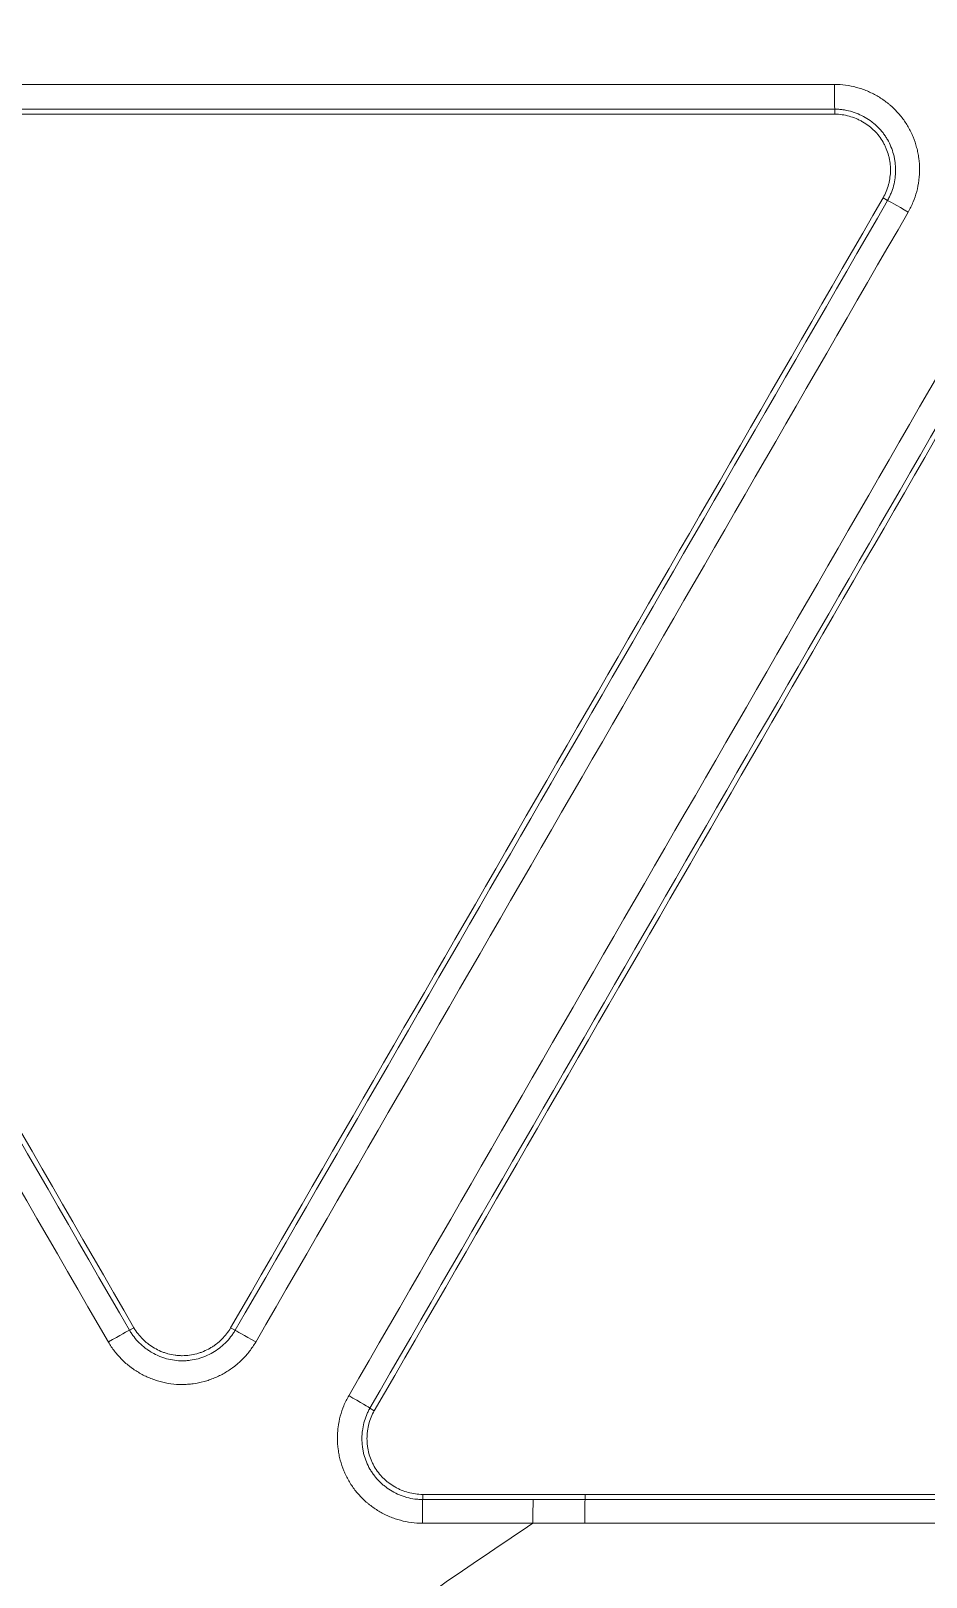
# Model space of a CAD drawing. Header units: inches. Extents: x 405346 to 489838, y -25612 to 14934.
# Drawn here: x 462686.77 to 462704.32, y 4442.66 to 4472.97 of the extents above; entities that cross this region are included whole.
import ezdxf

# ---------------------------------------------------------------- set-up
doc = ezdxf.new("R2010")
doc.units = ezdxf.units.IN
doc.header["$LTSCALE"] = 200
doc.header["$MEASUREMENT"] = 0
doc.layers.add('SS-EQ', color=2, linetype='Continuous', lineweight=20)

# ---------------------------------------------------------------- blocks, each defined once
blk = doc.blocks.new('4way무풍')
at = {"layer": 'SS-EQ'}
for p, q in [((-92.203, 149.915), (-92.203, 150.014)), ((-91.168, 148.223), (-91.255, 148.273)), ((-106.024, 126.075), (-105.938, 126.125)), ((-104.043, 126.125), (-103.956, 126.075)), ((-101.313, 124.549), (-101.227, 124.499)), ((-100.279, 122.858), (-100.279, 122.757)), ((-97.096, 122.757), (-97.096, 122.858))]:
    blk.add_line(p, q, dxfattribs=at)
for centre, major_axis, ratio, start_param, end_param in [((-92.203, 150.488), (0, 0.474), 0.008029, 1.546467, 3.106532), ((-90.758, 147.986), (0.41, -0.237), 0.016742, 1.589822, 3.106681), ((-106.434, 125.838), (0.41, 0.237), 0.022079, 0.034915, 1.57252), ((-103.546, 125.838), (-0.41, 0.237), 0.010069, 4.732194, 6.248277), ((-101.723, 124.786), (0.41, -0.237), 0.010168, 0.034908, 1.590511), ((-100.279, 122.284), (0, 0.474), 0.012093, 0.034909, 1.552383), ((-97.096, 122.284), (0, 0.474), 0.011634, 0.034909, 1.552029)]:
    blk.add_ellipse(centre, major_axis=major_axis, ratio=ratio, start_param=start_param, end_param=end_param, dxfattribs=at)
for points, knots in [([(-346.359, 0), (-346.359, 27.812), (-346.359, 55.623), (-346.359, 97.341), (-346.359, 111.247), (-346.359, 139.059), (-346.359, 152.964), (-346.359, 180.776), (-346.359, 194.682), (-346.359, 222.494), (-346.359, 236.4), (-346.358, 257.259), (-346.358, 264.212), (-346.359, 272.903), (-346.359, 274.641), (-346.359, 277.248), (-346.359, 278.117), (-346.358, 279.856), (-346.358, 280.725), (-346.358, 282.028), (-346.358, 282.463), (-346.358, 283.332), (-346.359, 283.767), (-346.359, 284.419), (-346.359, 284.636), (-346.359, 285.07), (-346.358, 285.288), (-346.355, 285.722), (-346.353, 285.939), (-346.345, 286.374), (-346.34, 286.591), (-346.322, 287.243), (-346.305, 287.677), (-346.262, 288.546), (-346.235, 288.98), (-346.174, 289.848), (-346.138, 290.283), (-346.078, 290.934), (-346.057, 291.151), (-346.012, 291.584), (-345.894, 292.666), (-345.748, 293.74), (-345.479, 295.449), (-345.327, 296.299), (-344.817, 298.834), (-344.407, 300.504), (-343.687, 302.982), (-343.172, 304.624), (-342.294, 307.059), (-341.638, 308.662), (-341.119, 309.858), (-340.941, 310.255), (-340.713, 310.75), (-340.668, 310.849), (-340.576, 311.047), (-340.437, 311.342), (-339.919, 312.422), (-339.029, 314.158), (-338.177, 315.659), (-336.854, 317.88), (-335.912, 319.32), (-334.41, 321.417), (-333.378, 322.795), (-331.741, 324.8), (-330.589, 326.095), (-329.702, 327.05), (-329.403, 327.366), (-329.023, 327.757), (-328.947, 327.835), (-328.795, 327.991), (-328.566, 328.224), (-327.719, 329.07), (-326.303, 330.411), (-324.35, 332.11), (-322.332, 333.721), (-320.944, 334.737), (-319.535, 335.723), (-318.819, 336.202), (-317.367, 337.129), (-315.893, 338.027), (-314.376, 338.866), (-313.222, 339.472), (-312.835, 339.671), (-312.249, 339.962), (-312.054, 340.059), (-311.662, 340.249), (-309.896, 341.094), (-308.103, 341.848), (-305.68, 342.749), (-304.055, 343.315), (-302.408, 343.812), (-299.923, 344.505), (-298.245, 344.898), (-295.697, 345.381), (-294.842, 345.525), (-293.766, 345.682), (-293.551, 345.712), (-293.119, 345.77), (-292.903, 345.798), (-292.254, 345.879), (-291.821, 345.928), (-290.523, 346.062), (-289.657, 346.132), (-288.357, 346.21), (-287.924, 346.231), (-287.057, 346.265), (-286.624, 346.277), (-285.974, 346.288), (-285.757, 346.29), (-285.323, 346.293), (-285.107, 346.293), (-284.673, 346.294), (-284.456, 346.293), (-284.023, 346.293), (-283.806, 346.293), (-283.155, 346.292), (-282.722, 346.292), (-281.855, 346.292), (-281.421, 346.292), (-280.12, 346.293), (-279.253, 346.293), (-277.519, 346.294), (-276.652, 346.294), (-274.05, 346.294), (-272.316, 346.294), (-267.113, 346.293), (-263.645, 346.293), (-256.707, 346.293), (-253.239, 346.293), (-242.833, 346.293), (-235.896, 346.294), (-222.022, 346.294), (-215.084, 346.294), (-194.273, 346.294), (-180.398, 346.294), (-152.65, 346.294), (-138.775, 346.294), (-111.027, 346.294), (-97.152, 346.294), (-69.403, 346.294), (-55.529, 346.294), (-34.718, 346.294), (-27.78, 346.294), (-13.906, 346.294), (-6.969, 346.294), (-0.032, 346.294)], [0, 0, 0, 0, 0.125, 0.125, 0.1875, 0.1875, 0.25, 0.25, 0.3125, 0.3125, 0.375, 0.375, 0.40625, 0.40625, 0.414063, 0.414063, 0.417969, 0.417969, 0.421875, 0.421875, 0.423828, 0.423828, 0.425781, 0.425781, 0.426758, 0.426758, 0.427734, 0.427734, 0.428711, 0.428711, 0.429688, 0.429688, 0.431641, 0.431641, 0.433594, 0.433594, 0.435547, 0.435547, 0.436523, 0.436523, 0.4375, 0.441406, 0.441406, 0.445313, 0.445313, 0.453125, 0.453125, 0.457031, 0.460938, 0.464844, 0.464844, 0.466797, 0.466797, 0.467285, 0.467285, 0.467773, 0.46875, 0.472656, 0.476563, 0.476563, 0.484375, 0.484375, 0.488281, 0.492188, 0.496094, 0.496094, 0.498047, 0.498047, 0.498535, 0.498535, 0.499023, 0.5, 0.503906, 0.507813, 0.511719, 0.515625, 0.515625, 0.519531, 0.519531, 0.523438, 0.527344, 0.527344, 0.529297, 0.529297, 0.530273, 0.530273, 0.53125, 0.539063, 0.539063, 0.542969, 0.546875, 0.546875, 0.554688, 0.554688, 0.558594, 0.558594, 0.55957, 0.55957, 0.560547, 0.560547, 0.5625, 0.5625, 0.566406, 0.566406, 0.568359, 0.568359, 0.570313, 0.570313, 0.571289, 0.571289, 0.572266, 0.572266, 0.573242, 0.573242, 0.574219, 0.574219, 0.576172, 0.576172, 0.578125, 0.578125, 0.582031, 0.582031, 0.585938, 0.585938, 0.59375, 0.59375, 0.609375, 0.609375, 0.625, 0.625, 0.65625, 0.65625, 0.6875, 0.6875, 0.75, 0.75, 0.8125, 0.8125, 0.875, 0.875, 0.9375, 0.9375, 0.96875, 0.96875, 1, 1, 1, 1]), ([(-0.032, 345.099), (-6.961, 345.099), (-13.891, 345.099), (-27.749, 345.099), (-34.679, 345.098), (-55.467, 345.098), (-69.326, 345.098), (-97.044, 345.097), (-110.903, 345.097), (-138.621, 345.096), (-152.479, 345.095), (-180.197, 345.093), (-194.056, 345.092), (-214.845, 345.089), (-221.774, 345.088), (-235.633, 345.086), (-242.562, 345.085), (-256.421, 345.082), (-263.351, 345.08), (-272.012, 345.079), (-273.745, 345.079), (-276.343, 345.078), (-277.21, 345.078), (-278.942, 345.077), (-279.808, 345.077), (-281.107, 345.076), (-281.54, 345.076), (-282.407, 345.076), (-282.84, 345.076), (-283.706, 345.075), (-284.139, 345.075), (-284.789, 345.074), (-285.005, 345.073), (-285.438, 345.071), (-285.655, 345.069), (-286.304, 345.059), (-286.737, 345.048), (-287.602, 345.017), (-288.034, 344.996), (-289.33, 344.921), (-290.194, 344.852), (-291.488, 344.721), (-291.92, 344.673), (-292.566, 344.593), (-292.782, 344.565), (-293.212, 344.507), (-294.286, 344.357), (-295.351, 344.179), (-297.891, 343.698), (-299.563, 343.307), (-302.038, 342.614), (-303.678, 342.117), (-305.297, 341.55), (-307.709, 340.648), (-309.296, 339.975), (-311.056, 339.137), (-311.349, 338.996), (-311.641, 338.852), (-311.836, 338.756), (-311.933, 338.707), (-312.418, 338.463), (-312.803, 338.264), (-313.95, 337.656), (-314.704, 337.235), (-316.19, 336.364), (-316.921, 335.913), (-318.363, 334.982), (-319.073, 334.501), (-320.472, 333.511), (-321.848, 332.49), (-323.849, 330.871), (-325.784, 329.163), (-327.03, 327.964), (-327.795, 327.195), (-327.947, 327.04), (-328.25, 326.729), (-328.401, 326.572), (-328.849, 326.101), (-329.144, 325.784), (-330.019, 324.826), (-331.153, 323.527), (-332.763, 321.515), (-333.776, 320.132), (-334.759, 318.728), (-335.235, 318.015), (-336.157, 316.57), (-336.603, 315.837), (-337.465, 314.349), (-338.296, 312.841), (-339.065, 311.29), (-339.481, 310.406), (-339.527, 310.307), (-339.618, 310.11), (-339.754, 309.814), (-340.065, 309.122), (-340.322, 308.526), (-340.821, 307.33), (-341.451, 305.726), (-342.288, 303.29), (-342.776, 301.647), (-343.454, 299.168), (-343.836, 297.496), (-344.302, 294.959), (-344.439, 294.108), (-344.619, 292.825), (-344.701, 292.181), (-344.786, 291.427), (-344.82, 291.103), (-344.842, 290.887), (-344.852, 290.779), (-344.946, 289.806), (-345.01, 288.941), (-345.078, 287.644), (-345.096, 287.211), (-345.116, 286.563), (-345.122, 286.346), (-345.13, 285.914), (-345.133, 285.698), (-345.138, 285.265), (-345.139, 285.049), (-345.14, 284.616), (-345.14, 284.4), (-345.141, 283.751), (-345.141, 283.319), (-345.141, 282.67), (-345.141, 282.453), (-345.141, 282.021), (-345.141, 281.805), (-345.142, 281.156), (-345.142, 280.723), (-345.142, 279.426), (-345.143, 278.561), (-345.144, 276.83), (-345.144, 275.965), (-345.145, 273.37), (-345.145, 271.64), (-345.146, 262.989), (-345.147, 256.068), (-345.152, 235.306), (-345.154, 221.464), (-345.157, 193.781), (-345.158, 179.94), (-345.16, 152.257), (-345.161, 138.415), (-345.162, 110.732), (-345.163, 69.207), (-345.164, 27.683), (-345.164, 0)], [0, 0, 0, 0, 0.03125, 0.03125, 0.0625, 0.0625, 0.125, 0.125, 0.1875, 0.1875, 0.25, 0.25, 0.3125, 0.3125, 0.34375, 0.34375, 0.375, 0.375, 0.40625, 0.40625, 0.414063, 0.414063, 0.417969, 0.417969, 0.421875, 0.421875, 0.423828, 0.423828, 0.425781, 0.425781, 0.427734, 0.427734, 0.428711, 0.428711, 0.429688, 0.429688, 0.431641, 0.431641, 0.433594, 0.433594, 0.4375, 0.4375, 0.439453, 0.439453, 0.44043, 0.44043, 0.441406, 0.445313, 0.445313, 0.453125, 0.453125, 0.457031, 0.460938, 0.460938, 0.46875, 0.46875, 0.469727, 0.470215, 0.470215, 0.470703, 0.470703, 0.472656, 0.472656, 0.476563, 0.476563, 0.480469, 0.480469, 0.484375, 0.484375, 0.488281, 0.492188, 0.496094, 0.5, 0.5, 0.500977, 0.500977, 0.501953, 0.501953, 0.503906, 0.503906, 0.507813, 0.511719, 0.515625, 0.515625, 0.519531, 0.519531, 0.523438, 0.523438, 0.527344, 0.53125, 0.53125, 0.531738, 0.531738, 0.532227, 0.533203, 0.535156, 0.535156, 0.539063, 0.542969, 0.546875, 0.546875, 0.554688, 0.554688, 0.558594, 0.558594, 0.560547, 0.561523, 0.562012, 0.562012, 0.5625, 0.5625, 0.566406, 0.566406, 0.568359, 0.568359, 0.569336, 0.569336, 0.570313, 0.570313, 0.571289, 0.571289, 0.572266, 0.572266, 0.574219, 0.574219, 0.575195, 0.575195, 0.576172, 0.576172, 0.578125, 0.578125, 0.582031, 0.582031, 0.585938, 0.585938, 0.59375, 0.59375, 0.625, 0.625, 0.6875, 0.6875, 0.75, 0.75, 0.8125, 0.8125, 0.875, 1, 1, 1, 1]), ([(-92.207, 150.499), (-92.133, 150.499), (-92.061, 150.494), (-91.917, 150.475), (-91.846, 150.46), (-91.741, 150.432), (-91.706, 150.421), (-91.654, 150.403), (-91.637, 150.397), (-91.603, 150.384), (-91.586, 150.377), (-91.502, 150.342), (-91.372, 150.278), (-91.251, 150.197), (-91.178, 150.142), (-91.164, 150.131), (-91.135, 150.107), (-91.093, 150.072), (-91.054, 150.035), (-90.976, 149.958), (-90.928, 149.904), (-90.862, 149.818), (-90.841, 149.789), (-90.8, 149.728), (-90.78, 149.697), (-90.726, 149.602), (-90.662, 149.472), (-90.616, 149.334), (-90.593, 149.246), (-90.588, 149.229), (-90.58, 149.193), (-90.576, 149.175), (-90.566, 149.121), (-90.56, 149.085), (-90.546, 148.977), (-90.541, 148.905), (-90.541, 148.796), (-90.543, 148.742), (-90.547, 148.687), (-90.551, 148.651), (-90.553, 148.632), (-90.565, 148.542), (-90.592, 148.399), (-90.638, 148.262), (-90.679, 148.161), (-90.694, 148.127), (-90.727, 148.062), (-90.744, 148.029), (-90.762, 147.997)], [0, 0, 0, 0, 0.0625, 0.0625, 0.125, 0.125, 0.15625, 0.15625, 0.171875, 0.171875, 0.1875, 0.1875, 0.25, 0.3125, 0.3125, 0.328125, 0.328125, 0.34375, 0.375, 0.375, 0.4375, 0.4375, 0.46875, 0.46875, 0.5, 0.5, 0.5625, 0.625, 0.625, 0.640625, 0.640625, 0.65625, 0.65625, 0.6875, 0.6875, 0.75, 0.75, 0.78125, 0.796875, 0.796875, 0.8125, 0.8125, 0.875, 0.9375, 0.9375, 0.96875, 0.96875, 1, 1, 1, 1]), ([(-91.168, 148.223), (-91.167, 148.226), (-91.165, 148.229), (-91.162, 148.234), (-91.157, 148.243), (-91.152, 148.252), (-91.143, 148.269), (-91.137, 148.281), (-91.12, 148.316), (-91.109, 148.34), (-91.08, 148.412), (-91.047, 148.511), (-91.028, 148.613), (-91.019, 148.678), (-91.018, 148.691), (-91.015, 148.717), (-91.014, 148.73), (-91.012, 148.769), (-91.011, 148.795), (-91.011, 148.873), (-91.014, 148.924), (-91.024, 149.002), (-91.028, 149.027), (-91.038, 149.079), (-91.044, 149.104), (-91.064, 149.18), (-91.081, 149.229), (-91.12, 149.325), (-91.142, 149.372), (-91.182, 149.44), (-91.196, 149.462), (-91.225, 149.505), (-91.24, 149.527), (-91.288, 149.588), (-91.322, 149.627), (-91.377, 149.681), (-91.406, 149.708), (-91.436, 149.733), (-91.456, 149.75), (-91.467, 149.758), (-91.519, 149.798), (-91.605, 149.855), (-91.698, 149.901), (-91.77, 149.931), (-91.795, 149.941), (-91.845, 149.958), (-91.87, 149.966), (-91.945, 149.986), (-91.996, 149.996), (-92.073, 150.007), (-92.111, 150.011), (-92.157, 150.013), (-92.18, 150.014), (-92.19, 150.014), (-92.196, 150.014), (-92.2, 150.014), (-92.203, 150.014)], [0, 0, 0, 0, 0.003906, 0.003906, 0.007812, 0.015625, 0.015625, 0.03125, 0.03125, 0.0625, 0.0625, 0.125, 0.1875, 0.1875, 0.203125, 0.203125, 0.21875, 0.21875, 0.25, 0.25, 0.3125, 0.3125, 0.34375, 0.34375, 0.375, 0.375, 0.4375, 0.4375, 0.5, 0.5, 0.53125, 0.53125, 0.5625, 0.5625, 0.625, 0.625, 0.65625, 0.671875, 0.671875, 0.6875, 0.6875, 0.75, 0.8125, 0.8125, 0.84375, 0.84375, 0.875, 0.875, 0.9375, 0.9375, 0.96875, 0.984375, 0.992187, 0.996094, 0.996094, 1, 1, 1, 1]), ([(-92.203, 149.915), (-92.155, 149.915), (-92.107, 149.911), (-92.012, 149.898), (-91.919, 149.879), (-91.829, 149.848), (-91.774, 149.825), (-91.763, 149.82), (-91.741, 149.81), (-91.708, 149.795), (-91.677, 149.778), (-91.615, 149.742), (-91.575, 149.716), (-91.519, 149.672), (-91.5, 149.657), (-91.464, 149.626), (-91.446, 149.609), (-91.395, 149.559), (-91.332, 149.488), (-91.279, 149.409), (-91.243, 149.347), (-91.232, 149.325), (-91.211, 149.282), (-91.201, 149.261), (-91.174, 149.195), (-91.159, 149.15), (-91.141, 149.081), (-91.133, 149.046), (-91.127, 149.01), (-91.123, 148.987), (-91.121, 148.975), (-91.114, 148.915), (-91.108, 148.82), (-91.114, 148.725), (-91.123, 148.654), (-91.127, 148.63), (-91.136, 148.583), (-91.141, 148.56), (-91.159, 148.491), (-91.174, 148.446), (-91.21, 148.358), (-91.231, 148.315), (-91.255, 148.273)], [0, 0, 0, 0, 0.0625, 0.0625, 0.125, 0.1875, 0.1875, 0.203125, 0.203125, 0.21875, 0.25, 0.25, 0.3125, 0.3125, 0.34375, 0.34375, 0.375, 0.375, 0.4375, 0.5, 0.5, 0.53125, 0.53125, 0.5625, 0.5625, 0.625, 0.625, 0.65625, 0.671875, 0.671875, 0.6875, 0.6875, 0.75, 0.8125, 0.8125, 0.84375, 0.84375, 0.875, 0.875, 0.9375, 0.9375, 1, 1, 1, 1]), ([(-104.043, 126.125), (-101.911, 129.816), (-99.78, 133.508), (-95.517, 140.891), (-93.386, 144.582), (-91.255, 148.273)], [0, 0, 0, 0, 0.5, 0.5, 1, 1, 1, 1]), ([(-103.956, 126.075), (-101.824, 129.766), (-99.693, 133.458), (-95.431, 140.84), (-93.299, 144.532), (-91.168, 148.223)], [0, 0, 0, 0, 0.5, 0.5, 1, 1, 1, 1]), ([(-90.762, 147.997), (-92.894, 144.306), (-95.025, 140.614), (-99.288, 133.23), (-101.42, 129.538), (-103.551, 125.846)], [0, 0, 0, 0, 0.5, 0.5, 1, 1, 1, 1]), ([(-101.729, 124.794), (-99.597, 128.486), (-97.466, 132.178), (-93.203, 139.562), (-91.071, 143.254), (-88.94, 146.945)], [0, 0, 0, 0, 0.5, 0.5, 1, 1, 1, 1]), ([(-88.44, 146.648), (-90.571, 142.956), (-92.702, 139.265), (-96.964, 131.882), (-99.096, 128.191), (-101.227, 124.499)], [0, 0, 0, 0, 0.5, 0.5, 1, 1, 1, 1]), ([(-104.043, 126.125), (-104.067, 126.083), (-104.094, 126.043), (-104.152, 125.968), (-104.215, 125.897), (-104.287, 125.834), (-104.335, 125.798), (-104.345, 125.791), (-104.364, 125.777), (-104.394, 125.756), (-104.424, 125.738), (-104.486, 125.702), (-104.529, 125.681), (-104.594, 125.653), (-104.617, 125.645), (-104.662, 125.629), (-104.685, 125.622), (-104.754, 125.603), (-104.848, 125.584), (-104.943, 125.578), (-105.014, 125.578), (-105.039, 125.578), (-105.086, 125.582), (-105.11, 125.584), (-105.181, 125.594), (-105.227, 125.603), (-105.296, 125.622), (-105.33, 125.633), (-105.364, 125.645), (-105.386, 125.654), (-105.397, 125.658), (-105.453, 125.681), (-105.538, 125.724), (-105.617, 125.776), (-105.674, 125.82), (-105.693, 125.835), (-105.729, 125.866), (-105.747, 125.883), (-105.798, 125.933), (-105.829, 125.968), (-105.887, 126.043), (-105.914, 126.083), (-105.938, 126.125)], [0, 0, 0, 0, 0.0625, 0.0625, 0.125, 0.1875, 0.1875, 0.203125, 0.203125, 0.21875, 0.25, 0.25, 0.3125, 0.3125, 0.34375, 0.34375, 0.375, 0.375, 0.4375, 0.5, 0.5, 0.53125, 0.53125, 0.5625, 0.5625, 0.625, 0.625, 0.65625, 0.671875, 0.671875, 0.6875, 0.6875, 0.75, 0.8125, 0.8125, 0.84375, 0.84375, 0.875, 0.875, 0.9375, 0.9375, 1, 1, 1, 1]), ([(-103.551, 125.846), (-103.588, 125.783), (-103.629, 125.723), (-103.717, 125.608), (-103.765, 125.554), (-103.843, 125.477), (-103.869, 125.452), (-103.911, 125.416), (-103.925, 125.404), (-103.953, 125.381), (-103.967, 125.37), (-104.04, 125.314), (-104.16, 125.234), (-104.291, 125.17), (-104.375, 125.134), (-104.392, 125.128), (-104.426, 125.115), (-104.444, 125.108), (-104.495, 125.091), (-104.53, 125.08), (-104.635, 125.051), (-104.706, 125.037), (-104.813, 125.022), (-104.85, 125.019), (-104.922, 125.014), (-104.959, 125.012), (-105.069, 125.012), (-105.214, 125.022), (-105.356, 125.051), (-105.444, 125.075), (-105.461, 125.08), (-105.496, 125.091), (-105.514, 125.097), (-105.565, 125.114), (-105.599, 125.127), (-105.7, 125.169), (-105.765, 125.201), (-105.859, 125.256), (-105.905, 125.284), (-105.951, 125.315), (-105.98, 125.337), (-105.995, 125.348), (-106.068, 125.403), (-106.177, 125.498), (-106.273, 125.607), (-106.34, 125.693), (-106.362, 125.722), (-106.403, 125.783), (-106.422, 125.815), (-106.44, 125.846)], [0, 0, 0, 0, 0.0625, 0.0625, 0.125, 0.125, 0.15625, 0.15625, 0.171875, 0.171875, 0.1875, 0.1875, 0.25, 0.3125, 0.3125, 0.328125, 0.328125, 0.34375, 0.34375, 0.375, 0.375, 0.4375, 0.4375, 0.46875, 0.46875, 0.5, 0.5, 0.5625, 0.625, 0.625, 0.640625, 0.640625, 0.65625, 0.65625, 0.6875, 0.6875, 0.75, 0.75, 0.78125, 0.796875, 0.796875, 0.8125, 0.8125, 0.875, 0.9375, 0.9375, 0.96875, 0.96875, 1, 1, 1, 1]), ([(-106.024, 126.075), (-106.023, 126.072), (-106.021, 126.069), (-106.018, 126.063), (-106.013, 126.055), (-106.008, 126.047), (-105.997, 126.03), (-105.99, 126.019), (-105.968, 125.986), (-105.953, 125.965), (-105.905, 125.903), (-105.836, 125.826), (-105.758, 125.758), (-105.705, 125.718), (-105.695, 125.71), (-105.673, 125.695), (-105.641, 125.673), (-105.608, 125.652), (-105.541, 125.613), (-105.494, 125.59), (-105.422, 125.56), (-105.398, 125.551), (-105.348, 125.534), (-105.323, 125.526), (-105.248, 125.505), (-105.197, 125.495), (-105.094, 125.481), (-105.042, 125.477), (-104.964, 125.477), (-104.938, 125.478), (-104.886, 125.482), (-104.86, 125.484), (-104.782, 125.495), (-104.732, 125.505), (-104.657, 125.526), (-104.619, 125.537), (-104.583, 125.551), (-104.558, 125.56), (-104.546, 125.565), (-104.485, 125.59), (-104.392, 125.637), (-104.306, 125.694), (-104.244, 125.741), (-104.223, 125.758), (-104.184, 125.792), (-104.164, 125.81), (-104.109, 125.865), (-104.075, 125.904), (-104.027, 125.965), (-104.004, 125.997), (-103.979, 126.035), (-103.967, 126.055), (-103.962, 126.063), (-103.959, 126.069), (-103.957, 126.072), (-103.956, 126.075)], [0, 0, 0, 0, 0.003906, 0.003906, 0.007813, 0.015625, 0.015625, 0.03125, 0.03125, 0.0625, 0.0625, 0.125, 0.1875, 0.1875, 0.203125, 0.203125, 0.21875, 0.25, 0.25, 0.3125, 0.3125, 0.34375, 0.34375, 0.375, 0.375, 0.4375, 0.4375, 0.5, 0.5, 0.53125, 0.53125, 0.5625, 0.5625, 0.625, 0.625, 0.65625, 0.671875, 0.671875, 0.6875, 0.6875, 0.75, 0.8125, 0.8125, 0.84375, 0.84375, 0.875, 0.875, 0.9375, 0.9375, 0.96875, 0.984375, 0.992188, 0.996094, 0.996094, 1, 1, 1, 1]), ([(-100.285, 122.293), (-100.358, 122.293), (-100.431, 122.298), (-100.574, 122.317), (-100.645, 122.331), (-100.75, 122.36), (-100.785, 122.371), (-100.837, 122.388), (-100.855, 122.395), (-100.889, 122.408), (-100.906, 122.414), (-100.99, 122.449), (-101.12, 122.514), (-101.24, 122.594), (-101.313, 122.65), (-101.328, 122.661), (-101.356, 122.684), (-101.398, 122.72), (-101.438, 122.757), (-101.515, 122.833), (-101.563, 122.887), (-101.629, 122.973), (-101.651, 123.003), (-101.691, 123.063), (-101.711, 123.095), (-101.766, 123.19), (-101.829, 123.32), (-101.875, 123.457), (-101.899, 123.545), (-101.903, 123.563), (-101.911, 123.599), (-101.915, 123.617), (-101.926, 123.671), (-101.931, 123.707), (-101.945, 123.815), (-101.95, 123.887), (-101.95, 123.996), (-101.948, 124.05), (-101.944, 124.105), (-101.94, 124.141), (-101.938, 124.159), (-101.927, 124.25), (-101.899, 124.393), (-101.853, 124.53), (-101.812, 124.631), (-101.797, 124.664), (-101.765, 124.73), (-101.747, 124.763), (-101.729, 124.794)], [0, 0, 0, 0, 0.0625, 0.0625, 0.125, 0.125, 0.15625, 0.15625, 0.171875, 0.171875, 0.1875, 0.1875, 0.25, 0.3125, 0.3125, 0.328125, 0.328125, 0.34375, 0.375, 0.375, 0.4375, 0.4375, 0.46875, 0.46875, 0.5, 0.5, 0.5625, 0.625, 0.625, 0.640625, 0.640625, 0.65625, 0.65625, 0.6875, 0.6875, 0.75, 0.75, 0.78125, 0.796875, 0.796875, 0.8125, 0.8125, 0.875, 0.9375, 0.9375, 0.96875, 0.96875, 1, 1, 1, 1]), ([(-101.313, 124.549), (-101.315, 124.546), (-101.316, 124.543), (-101.32, 124.537), (-101.325, 124.529), (-101.329, 124.52), (-101.338, 124.503), (-101.344, 124.491), (-101.362, 124.456), (-101.372, 124.432), (-101.402, 124.36), (-101.434, 124.261), (-101.454, 124.159), (-101.462, 124.094), (-101.464, 124.081), (-101.466, 124.055), (-101.467, 124.042), (-101.47, 124.003), (-101.471, 123.977), (-101.471, 123.899), (-101.467, 123.847), (-101.457, 123.77), (-101.453, 123.744), (-101.443, 123.693), (-101.438, 123.667), (-101.418, 123.592), (-101.401, 123.542), (-101.362, 123.446), (-101.339, 123.4), (-101.3, 123.332), (-101.286, 123.31), (-101.257, 123.266), (-101.242, 123.245), (-101.194, 123.184), (-101.16, 123.145), (-101.104, 123.09), (-101.076, 123.064), (-101.046, 123.038), (-101.026, 123.022), (-101.015, 123.014), (-100.963, 122.974), (-100.877, 122.917), (-100.784, 122.87), (-100.712, 122.84), (-100.687, 122.831), (-100.637, 122.814), (-100.613, 122.806), (-100.537, 122.785), (-100.486, 122.775), (-100.409, 122.765), (-100.371, 122.761), (-100.325, 122.758), (-100.302, 122.758), (-100.292, 122.758), (-100.286, 122.757), (-100.282, 122.757), (-100.279, 122.757)], [0, 0, 0, 0, 0.003906, 0.003906, 0.007813, 0.015625, 0.015625, 0.03125, 0.03125, 0.0625, 0.0625, 0.125, 0.1875, 0.1875, 0.203125, 0.203125, 0.21875, 0.21875, 0.25, 0.25, 0.3125, 0.3125, 0.34375, 0.34375, 0.375, 0.375, 0.4375, 0.4375, 0.5, 0.5, 0.53125, 0.53125, 0.5625, 0.5625, 0.625, 0.625, 0.65625, 0.671875, 0.671875, 0.6875, 0.6875, 0.75, 0.8125, 0.8125, 0.84375, 0.84375, 0.875, 0.875, 0.9375, 0.9375, 0.96875, 0.984375, 0.992188, 0.996094, 0.996094, 1, 1, 1, 1]), ([(-100.279, 122.858), (-100.327, 122.858), (-100.376, 122.861), (-100.47, 122.874), (-100.563, 122.893), (-100.653, 122.924), (-100.709, 122.947), (-100.72, 122.952), (-100.741, 122.962), (-100.774, 122.978), (-100.805, 122.994), (-100.867, 123.03), (-100.907, 123.057), (-100.964, 123.1), (-100.982, 123.115), (-101.018, 123.146), (-101.036, 123.163), (-101.087, 123.213), (-101.15, 123.284), (-101.203, 123.363), (-101.239, 123.426), (-101.25, 123.447), (-101.271, 123.49), (-101.281, 123.512), (-101.308, 123.578), (-101.323, 123.623), (-101.341, 123.692), (-101.349, 123.727), (-101.355, 123.762), (-101.359, 123.786), (-101.361, 123.797), (-101.368, 123.857), (-101.374, 123.952), (-101.368, 124.047), (-101.359, 124.118), (-101.355, 124.142), (-101.346, 124.189), (-101.341, 124.212), (-101.323, 124.282), (-101.308, 124.327), (-101.272, 124.415), (-101.251, 124.457), (-101.227, 124.499)], [0, 0, 0, 0, 0.0625, 0.0625, 0.125, 0.1875, 0.1875, 0.203125, 0.203125, 0.21875, 0.25, 0.25, 0.3125, 0.3125, 0.34375, 0.34375, 0.375, 0.375, 0.4375, 0.5, 0.5, 0.53125, 0.53125, 0.5625, 0.5625, 0.625, 0.625, 0.65625, 0.671875, 0.671875, 0.6875, 0.6875, 0.75, 0.8125, 0.8125, 0.84375, 0.84375, 0.875, 0.875, 0.9375, 0.9375, 1, 1, 1, 1]), ([(-100.279, 122.858), (-99.749, 122.858), (-99.218, 122.858), (-98.422, 122.858), (-98.157, 122.858), (-97.679, 122.858), (-97.466, 122.858), (-97.253, 122.858)], [0, 0, 0, 0, 0.525821, 0.525821, 0.788732, 0.788732, 1, 1, 1, 1]), ([(-100.279, 122.757), (-99.822, 122.757), (-99.366, 122.757), (-98.643, 122.757), (-98.378, 122.757), (-98.113, 122.757)], [0, 0, 0, 0, 0.632658, 0.632658, 1, 1, 1, 1]), ([(-98.113, 122.757), (-98.113, 122.756), (-98.114, 122.752), (-98.114, 122.739), (-98.115, 122.73), (-98.115, 122.706), (-98.116, 122.691), (-98.116, 122.657), (-98.116, 122.638), (-98.117, 122.595), (-98.117, 122.571), (-98.118, 122.522), (-98.118, 122.495), (-98.118, 122.44), (-98.118, 122.411), (-98.118, 122.353), (-98.118, 122.323), (-98.118, 122.293)], [0, 0, 0, 0, 0.125, 0.125, 0.25, 0.25, 0.375, 0.375, 0.5, 0.5, 0.625, 0.625, 0.75, 0.75, 0.875, 0.875, 1, 1, 1, 1]), ([(-104.739, 117.447), (-104.204, 117.873), (-103.135, 118.726), (-101.491, 119.955), (-99.823, 121.15), (-98.687, 121.912), (-98.119, 122.293)], [0, 0, 0, 0, 0.25, 0.499999, 0.749999, 1, 1, 1, 1]), ([(-98.119, 122.293), (-98.385, 122.293), (-98.65, 122.293), (-99.372, 122.293), (-99.828, 122.293), (-100.285, 122.293)], [0, 0, 0, 0, 0.367496, 0.367496, 1, 1, 1, 1])]:
    blk.add_open_spline(points, degree=3, knots=knots, dxfattribs=at)
for points in [[(-117.783, 150.498), (-109.257, 150.498), (-100.732, 150.499), (-92.207, 150.499)], [(-92.203, 150.014), (-100.728, 150.014), (-109.253, 150.014), (-117.778, 150.014)], [(-92.203, 149.915), (-100.728, 149.915), (-109.253, 149.915), (-117.778, 149.915)], [(-118.812, 148.223), (-114.549, 140.841), (-110.287, 133.458), (-106.024, 126.075)], [(-118.725, 148.273), (-114.463, 140.891), (-110.201, 133.508), (-105.938, 126.125)], [(-106.44, 125.846), (-110.703, 133.23), (-114.965, 140.613), (-119.227, 147.996)], [(-88.526, 146.697), (-90.657, 143.006), (-94.919, 135.623), (-99.182, 128.24), (-101.313, 124.549)], [(-98.113, 122.757), (-97.774, 122.757), (-97.435, 122.757), (-97.096, 122.757)], [(-97.253, 122.858), (-97.2, 122.858), (-97.148, 122.858), (-97.096, 122.858)], [(-97.096, 122.858), (-89.632, 122.858), (-82.169, 122.858), (-74.705, 122.858)], [(-97.096, 122.757), (-89.632, 122.757), (-82.168, 122.757), (-74.704, 122.757)], [(-97.101, 122.293), (-97.44, 122.293), (-97.779, 122.293), (-98.118, 122.293)], [(-74.708, 122.294), (-82.173, 122.293), (-89.637, 122.293), (-97.101, 122.293)]]:
    blk.add_open_spline(points, degree=3, dxfattribs=at)

msp = doc.modelspace()

# ---------------------------------------------------------------- block references
msp.add_blockref('4way무풍', (462794.732, 4321.426))

doc.saveas('drawing.dxf')
